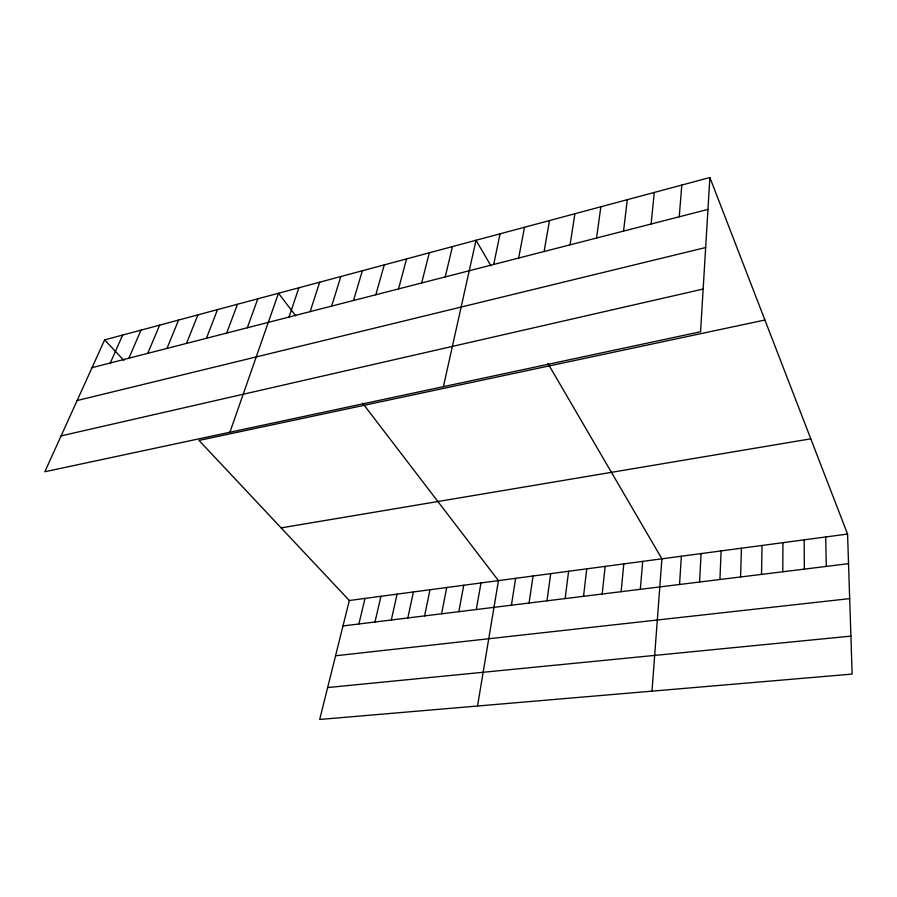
<?xml version="1.0" encoding="UTF-8"?>
<svg xmlns="http://www.w3.org/2000/svg" width="897" height="897" viewBox="0 0 897 897"><rect width="100%" height="100%" fill="white"/><g stroke="black" fill="none" stroke-linecap="round" stroke-linejoin="round"><path stroke-width="1.35" d="M782.789 571.77L782.935 542.674M761.519 574.394L762.024 545.466M740.574 576.973L741.415 548.213M719.932 579.507L721.098 550.915M699.593 582.018L701.084 553.595M709.886 177.528L700.568 331.755L44.85 471.744L104.624 339.896L709.886 177.528L847.564 534.051L852.15 674.084L319.691 719.472L349.325 600.508L199.011 440.427L764.906 320.016M679.556 584.485L681.35 556.218M651.996 691.15L661.896 558.82L547.955 363.532M679.242 216.782L681.798 185.062M640.323 589.318L642.712 561.376M621.116 591.684L623.796 563.899M651.11 224.015L654.283 192.451M602.19 594.016L605.15 566.388M583.532 596.314L586.75 568.833M623.55 231.09L627.295 199.683M565.121 598.579L568.608 571.254M596.539 238.03L600.855 206.781M546.968 600.822L550.713 573.643M529.073 603.019L533.053 575.997M570.066 244.836L574.921 213.733M511.413 605.195L515.64 578.318M477.518 706.017L498.452 580.617L362.601 403.168M544.109 251.508L549.48 220.561M476.285 609.523L480.983 582.949M458.827 611.676L463.738 585.248M518.668 258.044L524.532 227.255M441.593 613.795L446.74 587.513M424.606 615.891L429.966 589.755M493.709 264.458L500.044 233.825M407.843 617.955L413.405 591.964M391.305 619.995L397.068 594.139M443.398 386.663L476.027 240.261L490.894 265.747M374.991 622.002L380.945 596.292M445.215 276.926L452.447 246.585M358.878 623.987L365.034 598.411M421.646 282.981L429.304 252.797M398.526 288.924L406.576 258.897M375.821 294.754L384.264 264.884M353.53 300.484L362.354 270.759M331.643 306.101L340.826 276.534M310.149 311.629L319.68 282.207M289.036 317.056L298.892 287.78M229.912 432.242L278.474 293.263L295.763 315.856M247.303 327.775L257.798 298.813M226.683 333.079L237.481 304.262M206.433 338.281L217.511 309.611M186.531 343.394L197.889 314.881M166.977 348.417L178.604 320.05M147.758 353.362L159.644 325.14M128.865 358.217L140.997 330.141M110.286 362.993L122.665 335.063M92.032 367.68L707.957 209.405M77.131 400.533L705.659 247.527M61.108 435.886L703.147 289.058M281.131 527.885L810.787 438.824M349.325 600.508L847.564 534.051M342.99 625.949L848.528 563.675M335.556 655.774L849.683 598.624M327.64 687.551L850.905 636.13M104.624 339.896L123.864 360.381M825.7 536.967L826.283 566.411M804.149 539.837L804.374 569.113"/></g></svg>
